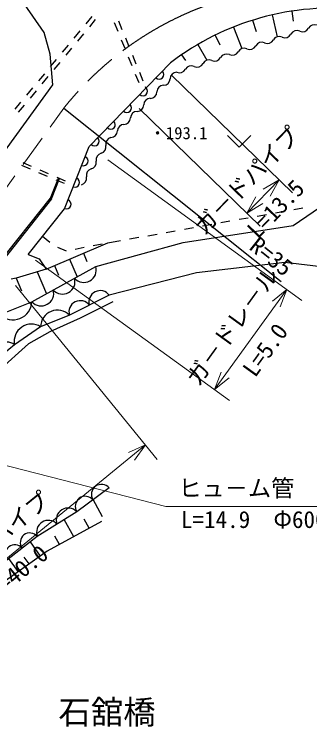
# Model space of a CAD drawing. Units: millimetres, scale not verified. Extents: x 40000 to 680000, y 20000 to 380000.
# Drawn here: x 241997 to 273899, y 244286 to 321115 of the extents above; entities that cross this region are included whole.
import ezdxf
from ezdxf.enums import TextEntityAlignment as Align

# ---------------------------------------------------------------- set-up
doc = ezdxf.new("R2010")
doc.units = ezdxf.units.MM
doc.header["$LTSCALE"] = 1000
doc.linetypes.add('CHAIN', pattern=[18.5, 12, -1.5, 3.5, -1.5])
for name, color, linetype, lineweight in [('S-BGD', 7, 'Continuous', 25), ('S-BMK', 2, 'CHAIN', 13), ('S-STR-HTXT', 7, 'Continuous', 13)]:
    doc.layers.add(name, color=color, linetype=linetype, lineweight=lineweight)
doc.styles.add('@ＭＳ ゴシック', font='')
doc.styles.add('ＭＳ ゴシック', font='')
doc.styles.get('@ＭＳ ゴシック').set_extended_font_data('@MS Gothic')
doc.styles.get('ＭＳ ゴシック').set_extended_font_data('MS Gothic')

msp = doc.modelspace()

# ---------------------------------------------------------------- linework, layer by layer
at = {"layer": 'S-BGD'}
for p, q in [((245210, 319132), (243109, 322197)), ((271950, 321446), (272112, 320384)), ((250366, 320855), (249727, 320086)), ((250751, 320535), (250111, 319766)), ((253249, 320409), (253627, 319484)), ((267725, 320468), (268103, 319262)), ((269834, 321041), (270378, 318689)), ((252786, 320220), (253164, 319295)), ((265660, 319733), (266583, 317423)), ((245891, 316804), (245210, 319132)), ((249087, 319318), (248447, 318549)), ((249471, 318998), (248832, 318229)), ((263675, 318851), (264180, 317821)), ((253542, 318369), (253920, 317443)), ((254005, 318558), (254383, 317632)), ((247808, 317780), (247168, 317012)), ((248192, 317460), (247552, 316692)), ((261800, 317844), (262788, 316158)), ((246175, 313511), (245891, 316804)), ((254761, 316706), (255139, 315780)), ((260058, 316736), (260475, 316131)), ((246528, 316243), (245888, 315475)), ((246912, 315923), (246273, 315155)), ((250099, 306847), (258879, 315880)), ((254298, 316517), (254676, 315591)), ((245249, 314706), (244609, 313937)), ((245633, 314386), (244993, 313617)), ((255054, 314665), (255432, 313740)), ((255517, 314854), (255894, 313929)), ((236895, 300765), (246175, 313511)), ((243969, 313169), (243329, 312400)), ((244353, 312849), (243714, 312080)), ((255809, 312814), (255836, 312749)), ((256136, 313337), (256216, 313140)), ((242690, 311631), (242050, 310863)), ((243074, 311312), (242434, 310543)), ((247347, 310991), (270816, 292303)), ((265028, 308034), (266278, 306784)), ((267528, 308034), (266278, 306784)), ((247424, 300123), (250099, 306847)), ((242913, 305126), (243832, 304732)), ((242795, 304850), (243714, 304457)), ((244752, 304339), (245671, 303945)), ((244634, 304063), (245553, 303670)), ((246590, 303552), (247510, 303158)), ((245900, 301298), (246758, 303454)), ((246031, 301222), (246897, 303399)), ((246472, 303276), (247391, 302883)), ((246897, 303399), (246758, 303454)), ((248429, 302765), (248468, 302748)), ((248311, 302489), (248357, 302469)), ((272105, 298339), (277405, 301989)), ((235560, 288271), (245900, 301298)), ((246031, 301222), (235673, 288170)), ((243490, 295199), (247424, 300123)), ((270205, 299709), (271189, 299886)), ((272174, 300062), (273158, 300239)), ((266268, 299004), (267252, 299180)), ((268236, 299357), (269221, 299533)), ((260235, 296498), (272105, 298339)), ((260362, 297945), (261346, 298121)), ((262331, 298298), (263315, 298474)), ((264299, 298651), (265284, 298827)), ((256425, 297239), (257409, 297415)), ((258393, 297592), (259378, 297768)), ((245063, 297168), (245828, 296524)), ((252086, 296461), (253472, 296709)), ((254456, 296886), (255441, 297062)), ((245459, 293641), (252086, 296461)), ((246667, 296002), (247592, 295621)), ((248562, 295771), (249537, 295991)), ((250519, 296180), (251503, 296356)), ((250811, 293906), (260235, 296498)), ((243490, 295199), (244704, 294754)), ((249462, 295344), (249837, 294461)), ((244704, 294754), (245459, 293641)), ((247959, 294705), (248775, 292787)), ((271199, 294363), (261663, 293229)), ((276227, 293749), (271199, 294363)), ((245459, 293641), (242213, 292668)), ((243908, 290114), (250811, 293906)), ((246327, 294010), (246770, 292970)), ((244462, 293349), (245473, 290974)), ((261663, 293229), (252259, 290814)), ((242213, 292668), (241662, 292531)), ((242208, 292666), (242796, 291286)), ((252259, 290814), (247955, 288655)), ((240441, 288736), (243908, 290114)), ((252624, 290114), (249118, 288356)), ((247955, 288655), (244848, 287401)), ((249118, 288356), (245833, 286869)), ((244848, 287401), (242039, 285482)), ((245833, 286869), (243525, 285570)), ((242039, 285482), (237963, 282132)), ((243525, 285570), (240220, 282615)), ((252250, 270049), (248740, 267469)), ((251537, 266930), (250526, 268781)), ((248740, 267469), (244483, 264809)), ((248414, 264779), (247401, 266632)), ((250075, 265686), (249536, 266672)), ((251421, 266422), (245561, 263219)), ((244483, 264809), (239565, 260995)), ((246876, 263938), (246394, 264820)), ((244822, 262697), (243738, 264231)), ((245561, 263219), (239954, 259257)), ((242433, 261009), (241424, 262436)), ((243606, 261838), (243083, 262578))]:
    msp.add_line(p, q, dxfattribs=at)
for centre, radius, start, end in [((276275, 293160), 28615, 83.79076, 127.4409), ((274401, 319266), 725, 64.83799, 152.04363), ((271223, 319313), 725, 244.83799, 332.04363), ((272504, 318634), 725, 64.83799, 152.04363), ((273121, 319946), 725, 244.83799, 332.04363), ((268710, 317368), 725, 64.83799, 152.04363), ((269326, 318681), 725, 244.83799, 332.04363), ((270607, 318001), 725, 64.83799, 152.04363), ((266812, 316736), 725, 64.83799, 152.04363), ((267429, 318048), 725, 244.83799, 332.04363), ((264915, 316103), 725, 64.83799, 152.04363), ((265531, 317415), 725, 244.83799, 332.04363), ((261737, 316150), 725, 244.83799, 332.04363), ((263018, 315470), 725, 64.83799, 152.04363), ((263634, 316783), 725, 244.83799, 332.04363), ((259840, 315517), 725, 244.83799, 332.04363), ((261120, 314838), 725, 64.83799, 152.04363), ((257638, 314603), 500, 225.81074, 45.81074), ((259545, 314136), 725, 91.08241, 178.28805), ((258096, 314180), 725, 271.08241, 358.28805), ((255895, 312810), 500, 225.81074, 45.81074), ((256674, 312773), 725, 271.08241, 358.28805), ((258123, 312730), 725, 91.08241, 178.28805), ((256701, 311324), 725, 91.08241, 178.28805), ((254153, 311018), 500, 225.81074, 45.81074), ((255252, 311367), 725, 271.08241, 358.28805), ((255279, 309917), 725, 91.08241, 178.28805), ((253830, 309960), 725, 271.08241, 358.28805), ((252410, 309225), 500, 225.81074, 45.81074), ((253857, 308511), 725, 91.08241, 178.28805), ((252408, 308554), 725, 271.08241, 358.28805), ((250667, 307432), 500, 225.81074, 45.81074), ((252604, 307127), 725, 104.56973, 191.77537), ((251184, 306832), 725, 284.56973, 11.77537), ((251549, 305428), 725, 104.56973, 191.77537), ((249476, 305283), 500, 248.30783, 68.30783), ((250130, 305132), 725, 284.56973, 11.77537), ((250494, 303729), 725, 104.56973, 191.77537), ((249075, 303433), 725, 284.56973, 11.77537), ((248552, 302960), 500, 248.30783, 68.30783), ((247628, 300637), 500, 248.30783, 68.30783), ((249510, 293548), 1349, 222.18064, 15.38328), ((247209, 292284), 1349, 222.18064, 15.38328), ((244908, 291020), 1349, 222.18064, 15.38328), ((251275, 290092), 1221, 36.25399, 197.02919), ((241855, 290229), 2057, 226.5706, 356.78819), ((249123, 289012), 1221, 36.25399, 197.02919), ((246655, 287402), 1806, 43.93388, 180.03166), ((243839, 285863), 1840, 56.71866, 191.92773), ((241223, 284398), 1357, 53.01826, 205.81612), ((251425, 269332), 1093, 40.98907, 211.64213), ((249670, 268042), 1093, 40.98907, 211.64213), ((247811, 266588), 1280, 43.47568, 200.51787), ((245683, 265258), 1280, 43.47568, 200.51787), ((243686, 264144), 1038, 39.85805, 215.7289), ((242047, 262872), 1038, 39.85805, 215.7289)]:
    msp.add_arc(centre, radius, start, end, dxfattribs=at)
at = {"layer": 'S-BMK'}
msp.add_line((235040, 293960), (247347, 310991), dxfattribs=at)
msp.add_arc((274727, 289188), 35000, 76.98658, 141.46936, dxfattribs=at)
at = {"layer": 'S-STR-HTXT'}
for p, q in [((258976, 314544), (272018, 301866)), ((255491, 310959), (268533, 298281)), ((252098, 305402), (273048, 290262)), ((267099, 299675), (270584, 303260)), ((270584, 303260), (268866, 302236)), ((269609, 301514), (270584, 303260)), ((268074, 301421), (267099, 299675)), ((267099, 299675), (268817, 300699)), ((244301, 294613), (265251, 279473)), ((242136, 291879), (257422, 273118)), ((271427, 291433), (263630, 280644)), ((271427, 291433), (269876, 290171)), ((270715, 289564), (271427, 291433)), ((264342, 282513), (263630, 280644)), ((263630, 280644), (265181, 281907)), ((258355, 268049), (226249, 276235)), ((256159, 274668), (226166, 250231)), ((256159, 274668), (254334, 273849)), ((254988, 273047), (256159, 274668)), ((258355, 268049), (277355, 268049))]:
    msp.add_line(p, q, dxfattribs=at)

# ---------------------------------------------------------------- texts
at = {"layer": 'S-BGD', "style": 'ＭＳ ゴシック'}
msp.add_text('・193.1', height=1320, dxfattribs=at).set_placement((256566, 308302), align=Align.MIDDLE_LEFT)
msp.add_text('R=35', height=1833, rotation=321.469, dxfattribs=at).set_placement((266904, 295417), align=Align.BOTTOM_LEFT)
at = {"layer": 'S-STR-HTXT', "style": 'ＭＳ ゴシック'}
for s, rotation, p in [('ガ－ドパイプ', 45.811, (268125, 302164)), ('ガ－ドレ－ル', 54.145, (266718, 286624)), ('ガ－ドパイプ', 39.173, (240531, 263225))]:
    msp.add_text(s, height=1833, rotation=rotation, dxfattribs=at).set_placement(p, align=Align.BOTTOM_CENTER)
at = {"layer": 'S-STR-HTXT', "style": '@ＭＳ ゴシック'}
for s, rotation, p in [('L=13.5', 45.811, (269559, 300770)), ('L=5.0', 54.145, (268339, 285453)), ('L=40.0', 39.173, (241794, 261674))]:
    msp.add_text(s, height=1833, rotation=rotation, dxfattribs=at).set_placement(p, align=Align.TOP_CENTER)
at = {"layer": 'S-STR-HTXT', "style": 'ＭＳ ゴシック'}
for s, height, p in [('ヒュ－ム管', 1833, (259730, 268549)), ('橋名\u3000\u3000\u3000石舘橋', 2566, (229262, 243803))]:
    msp.add_text(s, height=height, dxfattribs=at).set_placement(p, align=Align.BOTTOM_LEFT)
msp.add_text('L=14.9\u3000Φ600', height=1833, dxfattribs=at).set_placement((267855, 267549), align=Align.TOP_CENTER)

doc.saveas('drawing.dxf')
